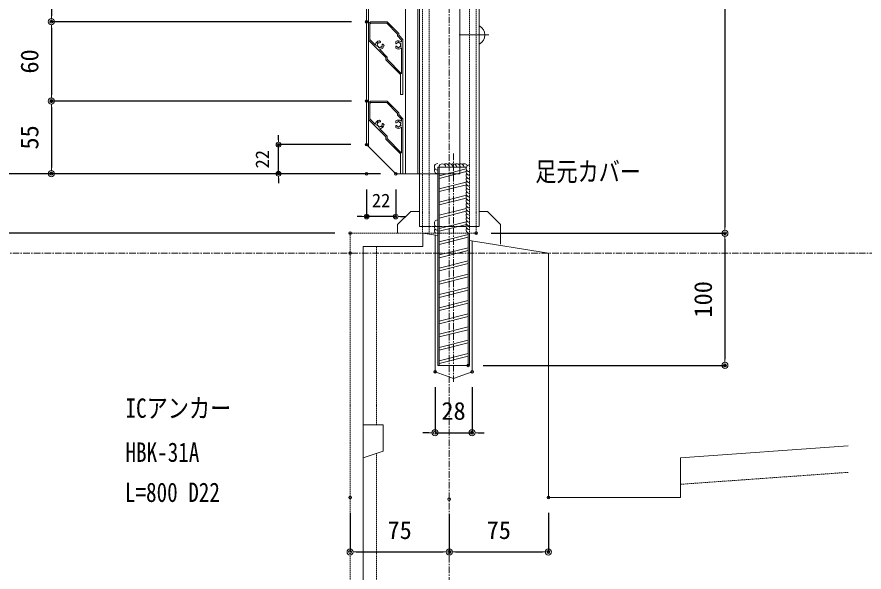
# Model space of a CAD drawing. Units: millimetres, scale not verified. Extents: x -1682 to 1682, y -1188 to 1188.
# Drawn here: x -423 to 217, y -730 to -310 of the extents above; entities that cross this region are included whole.
import ezdxf
from ezdxf.enums import TextEntityAlignment as Align

# ---------------------------------------------------------------- set-up
doc = ezdxf.new("R2010")
doc.units = ezdxf.units.MM
doc.header["$LTSCALE"] = 4
doc.header["$PDMODE"] = 32
doc.header["$PDSIZE"] = 2
for name, pattern in [('USER1', [2, 1.25, -0.25, 0.25, -0.25]), ('USER3', [0.375, 0.25, -0.125]), ('USER4', [2.3, 2, -0.1, 0.1, -0.1])]:
    doc.linetypes.add(name, pattern=pattern)
for name, color, linetype, lineweight in [('0-0_0', 7, 'Continuous', 18), ('0-1_DEFPOINTS', 7, 'Continuous', 18), ('0-4_アンカー', 4, 'Continuous', 18), ('0-7_2躯体線', 4, 'Continuous', 18), ('0-8_3中心線', 2, 'USER1', 18), ('0-9_41ｱﾙﾐ', 6, 'Continuous', 18), ('0-E_KIJUN-A', 2, 'USER1', 18), ('0-F_HACH', 7, 'Continuous', 18), ('1-0_2躯体隠れ', 6, 'USER3', 18)]:
    doc.layers.add(name, color=color, linetype=linetype, lineweight=lineweight)
doc.layers.add('0-A_1手摺寸法', color=7, linetype='Continuous')
doc.styles.add('ＭＳ ゴシック', font='')
doc.styles.get('ＭＳ ゴシック').set_extended_font_data('MS Gothic')

# ---------------------------------------------------------------- blocks, each defined once
blk = doc.blocks.new('D21')
at = {"layer": '0-1_DEFPOINTS'}
blk.add_point((-94.608, 3187.201), dxfattribs=at)
at = {"layer": '0-A_1手摺寸法'}
blk.add_line((-106.108, 3187.201), (-417.959, 3187.201), dxfattribs=at)
blk = doc.blocks.new('D22')
at = {"layer": '0-1_DEFPOINTS'}
blk.add_point((-129.108, 3127.201), dxfattribs=at)
blk = doc.blocks.new('D23')
at = {"layer": '0-1_DEFPOINTS'}
blk.add_point((-129.108, 3142.201), dxfattribs=at)
at = {"layer": '0-A_1手摺寸法'}
blk.add_line((-140.608, 3142.201), (-475.674, 3142.201), dxfattribs=at)
blk = doc.blocks.new('_ORIGIN2')
at = {"layer": '0-0_0'}
blk.add_line((-0.5, 0), (-1, 0), dxfattribs=at)
for radius in [0.5, 0.25]:
    blk.add_circle((0, 0), radius, dxfattribs=at)
blk = doc.blocks.new('D24')
at = {"layer": '0-1_DEFPOINTS'}
for p in [(-129.108, 3142.201), (-475.674, 3127.201), (-129.108, 3127.201)]:
    blk.add_point(p, dxfattribs=at)
at = {"layer": '0-A_1手摺寸法'}
for p, q in [((-475.674, 3146.801), (-475.674, 3151.401)), ((-140.608, 3142.201), (-475.674, 3142.201)), ((-475.674, 3142.201), (-475.674, 3127.201)), ((-475.674, 3122.601), (-475.674, 3118.001))]:
    blk.add_line(p, q, dxfattribs=at)
at = {"layer": '0-A_1手摺寸法', "xscale": 4.6, "yscale": 4.6}
for p, rotation in [((-475.674, 3142.201), 270), ((-475.674, 3127.201), 90)]:
    blk.add_blockref('_ORIGIN2', p, dxfattribs=dict(at, rotation=rotation))
at = {"layer": '0-A_1手摺寸法', "style": 'ＭＳ ゴシック'}
blk.add_text('15', height=13.49, rotation=90, dxfattribs=at).set_placement((-483.292, 3133.698), align=Align.BOTTOM_LEFT)
blk = doc.blocks.new('D25')
at = {"layer": '0-1_DEFPOINTS'}
for p in [(-94.608, 3187.201), (-417.959, 3142.201), (-129.108, 3142.201)]:
    blk.add_point(p, dxfattribs=at)
at = {"layer": '0-A_1手摺寸法'}
for p, q in [((-106.108, 3187.201), (-417.959, 3187.201)), ((-417.959, 3182.601), (-417.959, 3146.801)), ((-140.608, 3142.201), (-417.959, 3142.201))]:
    blk.add_line(p, q, dxfattribs=at)
at = {"layer": '0-A_1手摺寸法', "xscale": 4.6, "yscale": 4.6}
for p, rotation in [((-417.959, 3187.201), 90), ((-417.959, 3142.201), 270)]:
    blk.add_blockref('_ORIGIN2', p, dxfattribs=dict(at, rotation=rotation))
at = {"layer": '0-A_1手摺寸法', "style": 'ＭＳ ゴシック'}
blk.add_text('45', height=13.49, rotation=90, dxfattribs=at).set_placement((-423.709, 3155.501), align=Align.BOTTOM_LEFT)
blk = doc.blocks.new('D37')
at = {"layer": '0-1_DEFPOINTS'}
for p in [(-116.608, 3302.201), (-355.029, 3242.201), (-116.608, 3242.201)]:
    blk.add_point(p, dxfattribs=at)
at = {"layer": '0-A_1手摺寸法'}
for p, q in [((-128.108, 3302.201), (-355.029, 3302.201)), ((-355.029, 3297.601), (-355.029, 3246.801)), ((-128.108, 3242.201), (-355.029, 3242.201))]:
    blk.add_line(p, q, dxfattribs=at)
at = {"layer": '0-A_1手摺寸法', "xscale": 4.6, "yscale": 4.6}
for p, rotation in [((-355.029, 3302.201), 90), ((-355.029, 3242.201), 270)]:
    blk.add_blockref('_ORIGIN2', p, dxfattribs=dict(at, rotation=rotation))
at = {"layer": '0-A_1手摺寸法', "style": 'ＭＳ ゴシック'}
blk.add_text('60', height=13.49, rotation=90, dxfattribs=at).set_placement((-360.779, 3263.001), align=Align.BOTTOM_LEFT)
blk = doc.blocks.new('D38')
at = {"layer": '0-1_DEFPOINTS'}
for p in [(-116.608, 3242.201), (-355.029, 3187.201), (-94.608, 3187.201)]:
    blk.add_point(p, dxfattribs=at)
at = {"layer": '0-A_1手摺寸法'}
for p, q in [((-128.108, 3242.201), (-355.029, 3242.201)), ((-355.029, 3237.601), (-355.029, 3191.801)), ((-106.108, 3187.201), (-355.029, 3187.201))]:
    blk.add_line(p, q, dxfattribs=at)
at = {"layer": '0-A_1手摺寸法', "xscale": 4.6, "yscale": 4.6}
for p, rotation in [((-355.029, 3242.201), 90), ((-355.029, 3187.201), 270)]:
    blk.add_blockref('_ORIGIN2', p, dxfattribs=dict(at, rotation=rotation))
at = {"layer": '0-A_1手摺寸法', "style": 'ＭＳ ゴシック'}
blk.add_text('55', height=13.49, rotation=90, dxfattribs=at).set_placement((-360.779, 3205.501), align=Align.BOTTOM_LEFT)
blk = doc.blocks.new('D5')
at = {"layer": '0-1_DEFPOINTS'}
for p in [(-33.858, 3942.201), (-33.858, 3142.201), (154.356, 3142.201)]:
    blk.add_point(p, dxfattribs=at)
at = {"layer": '0-A_1手摺寸法'}
for p, q in [((-22.358, 3942.201), (154.356, 3942.201)), ((154.356, 3937.601), (154.356, 3146.801)), ((-22.358, 3142.201), (154.356, 3142.201))]:
    blk.add_line(p, q, dxfattribs=at)
at = {"layer": '0-A_1手摺寸法', "xscale": 4.6, "yscale": 4.6}
for p, rotation in [((154.356, 3942.201), 90), ((154.356, 3142.201), 270)]:
    blk.add_blockref('_ORIGIN2', p, dxfattribs=dict(at, rotation=rotation))
at = {"layer": '0-A_1手摺寸法', "style": 'ＭＳ ゴシック'}
blk.add_text('800', height=13.49, rotation=90, dxfattribs=at).set_placement((148.606, 3528.401), align=Align.BOTTOM_LEFT)
blk = doc.blocks.new('D6')
at = {"layer": '0-1_DEFPOINTS'}
for p in [(-129.107, 2942.201), (-54.107, 2941.009), (-54.107, 2900.993)]:
    blk.add_point(p, dxfattribs=at)
at = {"layer": '0-A_1手摺寸法'}
for p, q in [((-129.107, 2930.701), (-129.107, 2900.993)), ((-54.107, 2929.509), (-54.107, 2900.993)), ((-124.507, 2900.993), (-58.707, 2900.993))]:
    blk.add_line(p, q, dxfattribs=at)
at = {"layer": '0-A_1手摺寸法', "xscale": 4.6, "yscale": 4.6, "rotation": 180}
blk.add_blockref('_ORIGIN2', (-129.107, 2900.993), dxfattribs=at)
at = {"layer": '0-A_1手摺寸法', "xscale": 4.6, "yscale": 4.6}
blk.add_blockref('_ORIGIN2', (-54.107, 2900.993), dxfattribs=at)
at = {"layer": '0-A_1手摺寸法', "style": 'ＭＳ ゴシック'}
blk.add_text('75', height=13.49, dxfattribs=at).set_placement((-100.807, 2906.743), align=Align.BOTTOM_LEFT)
blk = doc.blocks.new('D7')
at = {"layer": '0-1_DEFPOINTS'}
for p in [(-54.107, 2941.009), (20.893, 2942.201), (20.893, 2900.993)]:
    blk.add_point(p, dxfattribs=at)
at = {"layer": '0-A_1手摺寸法'}
for p, q in [((-54.107, 2929.509), (-54.107, 2900.993)), ((20.893, 2930.701), (20.893, 2900.993)), ((-49.507, 2900.993), (16.293, 2900.993))]:
    blk.add_line(p, q, dxfattribs=at)
at = {"layer": '0-A_1手摺寸法', "xscale": 4.6, "yscale": 4.6, "rotation": 180}
blk.add_blockref('_ORIGIN2', (-54.107, 2900.993), dxfattribs=at)
at = {"layer": '0-A_1手摺寸法', "xscale": 4.6, "yscale": 4.6}
blk.add_blockref('_ORIGIN2', (20.893, 2900.993), dxfattribs=at)
at = {"layer": '0-A_1手摺寸法', "style": 'ＭＳ ゴシック'}
blk.add_text('75', height=13.49, dxfattribs=at).set_placement((-25.807, 2906.743), align=Align.BOTTOM_LEFT)
blk = doc.blocks.new('D48')
at = {"layer": '0-1_DEFPOINTS'}
for p in [(-116.608, 3187.201), (-94.608, 3187.201), (-116.608, 3154.785)]:
    blk.add_point(p, dxfattribs=at)
at = {"layer": '0-A_1手摺寸法'}
for p, q in [((-116.608, 3175.201), (-116.608, 3154.785)), ((-94.608, 3175.201), (-94.608, 3154.785)), ((-120.208, 3154.785), (-123.808, 3154.785)), ((-94.608, 3154.785), (-116.608, 3154.785)), ((-91.008, 3154.785), (-87.408, 3154.785))]:
    blk.add_line(p, q, dxfattribs=at)
at = {"layer": '0-A_1手摺寸法', "xscale": 3.6, "yscale": 3.6}
blk.add_blockref('_ORIGIN2', (-116.608, 3154.785), dxfattribs=at)
at = {"layer": '0-A_1手摺寸法', "xscale": 3.6, "yscale": 3.6, "rotation": 180}
blk.add_blockref('_ORIGIN2', (-94.608, 3154.785), dxfattribs=at)
at = {"layer": '0-A_1手摺寸法', "style": 'ＭＳ ゴシック'}
blk.add_text('22', height=10.26, dxfattribs=at).set_placement((-112.608, 3158.785), align=Align.BOTTOM_LEFT)
blk = doc.blocks.new('D49')
at = {"layer": '0-1_DEFPOINTS'}
for p in [(-183.262, 3209.201), (-116.608, 3209.201), (-116.608, 3187.201)]:
    blk.add_point(p, dxfattribs=at)
at = {"layer": '0-A_1手摺寸法'}
for p, q in [((-183.262, 3212.801), (-183.262, 3216.401)), ((-128.608, 3209.201), (-183.262, 3209.201)), ((-183.262, 3187.201), (-183.262, 3209.201)), ((-128.608, 3187.201), (-183.262, 3187.201)), ((-183.262, 3183.601), (-183.262, 3180.001))]:
    blk.add_line(p, q, dxfattribs=at)
at = {"layer": '0-A_1手摺寸法', "xscale": 3.6, "yscale": 3.6}
for p, rotation in [((-183.262, 3209.201), 270), ((-183.262, 3187.201), 90)]:
    blk.add_blockref('_ORIGIN2', p, dxfattribs=dict(at, rotation=rotation))
at = {"layer": '0-A_1手摺寸法', "style": 'ＭＳ ゴシック'}
blk.add_text('22', height=10.26, rotation=90, dxfattribs=at).set_placement((-187.262, 3191.201), align=Align.BOTTOM_LEFT)
blk = doc.blocks.new('HK-100')
at = {"layer": '0-0_0'}
for p, q in [((-26, 53.6), (-24.6, 55)), ((-26, 53.6), (-26, 41)), ((-25, 52.979), (-25, 41.621)), ((-24.854, 53.332), (-24.332, 53.854)), ((-24.6, 55), (-12, 55)), ((-23.979, 54), (-12.621, 54)), ((-12.268, 53.854), (-4.346, 45.932)), ((-12, 55), (-3.2, 46.2)), ((-4.2, 45.579), (-4.2, 44.579)), ((-3.2, 46.2), (-3.2, 44.786)), ((-13, 28), (-26, 41)), ((-21.038, 37.453), (-24.854, 41.268)), ((-17.852, 40.631), (-16.984, 39.762)), ((-16.998, 39.324), (-16.932, 39.569)), ((-5.5, 39.948), (-5.5, 38.72)), ((-5.18, 38.42), (-5.4, 38.547)), ((-4.054, 44.225), (-1, 41.172)), ((-3.2, 44.786), (0, 41.586)), ((-1, 41.172), (-1, 40.593)), ((0, 41.586), (0, 0)), ((-15.626, 37.952), (-15.381, 38.018)), ((-14.319, 37.098), (-15.188, 37.966)), ((-5.5, 34.952), (-5.5, 36.18)), ((-5.18, 36.48), (-5.4, 36.353)), ((-1, 34.946), (-1, 15.995)), ((-12, 28.207), (-12, 26.885)), ((-2, 0), (0, 0))]:
    blk.add_line(p, q, dxfattribs=at)
blk.add_lwpolyline([(-13, 28), (-13, 26.28), (-2, 15.101), (-2, 0)], dxfattribs=at)
for centre, radius, start, end in [((-24.5, 52.979), 0.5, 135, 180), ((-23.979, 53.5), 0.5, 90, 135), ((-12.621, 53.5), 0.5, 45, 90), ((-4.7, 45.579), 0.5, 0, 45), ((-24.5, 41.621), 0.5, 180, 225), ((-17.5, 37.45), 3.2, 96.31781, 177.56845), ((-18.737, 38.687), 0.5, 36.78679, 233.21321), ((-17.5, 37.45), 1.75, 80.88684, 118.57358), ((-17.191, 39.375), 0.2, 260.88684, 345), ((-17.125, 39.621), 0.2, 345, 45), ((-3.5, 37.45), 3.2, 47.43155, 128.68219), ((-5.3, 38.72), 0.2, 180, 240), ((-5.08, 38.593), 0.2, 240, 324.11316), ((-3.5, 37.45), 1.75, 106.42642, 144.11316), ((-3.7, 44.579), 0.5, 180, 225), ((-3.5, 39.2), 0.5, 351.78679, 188.21321), ((-3.5, 37.45), 1.75, 46.42642, 73.57358), ((-1.984, 38.325), 0.5, 291.78679, 128.21321), ((-1.2, 39.954), 0.2, 227.43155, 0), ((-19.19, 36.997), 0.5, 96.78679, 293.21321), ((-17.5, 37.45), 1.75, 151.42642, 178.57358), ((-17.5, 37.45), 1.75, 211.42642, 238.57358), ((-17.953, 35.76), 0.5, 156.78679, 353.21321), ((-17.356, 34.053), 0.2, 92.43155, 225), ((-17.5, 37.45), 1.75, 271.42642, 298.57358), ((-17.5, 37.45), 3.2, 272.43155, 353.68219), ((-16.263, 36.213), 0.5, 216.78679, 53.21321), ((-17.5, 37.45), 1.75, 331.42642, 9.11316), ((-15.575, 37.759), 0.2, 105, 189.11316), ((-15.329, 37.825), 0.2, 45, 105), ((-5.3, 36.18), 0.2, 120, 180), ((-3.5, 37.45), 3.2, 231.31781, 312.56845), ((-5.08, 36.307), 0.2, 35.88684, 120), ((-3.5, 37.45), 1.75, 215.88684, 253.57358), ((-3.5, 35.7), 0.5, 171.78679, 8.21321), ((-3.5, 37.45), 1.75, 286.42642, 313.57358), ((-1.984, 36.575), 0.5, 231.78679, 68.21321), ((-3.5, 37.45), 1.75, 346.42642, 13.57358), ((-1.2, 34.946), 0.2, 0, 132.56845), ((-12.5, 28.207), 0.5, 0, 45), ((-11.5, 26.885), 0.5, 180, 215.53768)]:
    blk.add_arc(centre, radius, start, end, dxfattribs=at)
at = {"layer": '0-0_0', "color": 4}
for centre, start, end in [((-20.897, 37.594), 225, 357.57254), ((-17.356, 34.053), 92.42746, 225)]:
    blk.add_arc(centre, 0.2, start, end, dxfattribs=at)
at = {"layer": '0-F_HACH'}
for p, q in [((-25, 52.979), (-25, 41.621)), ((-24.332, 53.854), (-24.854, 53.332)), ((-12.621, 54), (-23.979, 54)), ((-4.346, 45.932), (-12.268, 53.854)), ((-4.2, 44.579), (-4.2, 45.579)), ((-24.854, 41.268), (-21.038, 37.453)), ((-1, 41.172), (-4.054, 44.225)), ((-1, 39.954), (-1, 41.172)), ((-17.497, 33.912), (-12.146, 28.561)), ((-12, 28.207), (-12, 26.885)), ((-11.907, 26.594), (-1.319, 15.834))]:
    blk.add_line(p, q, dxfattribs=at)
at = {"layer": '0-F_HACH', "color": 5}
blk.add_line((-15.105, 37.874), (-15.101, 37.879), dxfattribs=at)
at = {"layer": '0-F_HACH'}
for centre, radius, start, end in [((-24.5, 52.979), 0.5, 135, 180), ((-23.979, 53.5), 0.5, 90, 135), ((-12.621, 53.5), 0.5, 45, 90), ((-4.7, 45.579), 0.5, 0, 45), ((-24.5, 41.621), 0.5, 180, 225), ((-3.7, 44.579), 0.5, 180, 225), ((-12.5, 28.207), 0.5, 0, 45), ((-1.2, 15.995), 0.2, 215.53768, 0)]:
    blk.add_arc(centre, radius, start, end, dxfattribs=at)
blk = doc.blocks.new('D50')
at = {"layer": '0-1_DEFPOINTS'}
for p in [(-116.608, 3362.201), (-355.029, 3302.201), (-116.608, 3302.201)]:
    blk.add_point(p, dxfattribs=at)
at = {"layer": '0-A_1手摺寸法'}
for p, q in [((-128.108, 3362.201), (-355.029, 3362.201)), ((-355.029, 3357.601), (-355.029, 3306.801)), ((-128.108, 3302.201), (-355.029, 3302.201))]:
    blk.add_line(p, q, dxfattribs=at)
at = {"layer": '0-A_1手摺寸法', "xscale": 4.6, "yscale": 4.6}
for p, rotation in [((-355.029, 3362.201), 90), ((-355.029, 3302.201), 270)]:
    blk.add_blockref('_ORIGIN2', p, dxfattribs=dict(at, rotation=rotation))
at = {"layer": '0-A_1手摺寸法', "style": 'ＭＳ ゴシック'}
blk.add_text('60', height=13.49, rotation=90, dxfattribs=at).set_placement((-360.779, 3323.001), align=Align.BOTTOM_LEFT)
blk = doc.blocks.new('D75')
at = {"layer": '0-1_DEFPOINTS'}
for p in [(-64.858, 3037.297), (-36.858, 3037.297), (-36.858, 2991.221)]:
    blk.add_point(p, dxfattribs=at)
at = {"layer": '0-A_1手摺寸法'}
for p, q in [((-64.858, 3025.797), (-64.858, 2991.221)), ((-36.858, 3025.797), (-36.858, 2991.221)), ((-69.458, 2991.221), (-74.058, 2991.221)), ((-64.858, 2991.221), (-36.858, 2991.221)), ((-32.258, 2991.221), (-27.658, 2991.221))]:
    blk.add_line(p, q, dxfattribs=at)
at = {"layer": '0-A_1手摺寸法', "xscale": 4.6, "yscale": 4.6}
blk.add_blockref('_ORIGIN2', (-64.858, 2991.221), dxfattribs=at)
at = {"layer": '0-A_1手摺寸法', "xscale": 4.6, "yscale": 4.6, "rotation": 180}
blk.add_blockref('_ORIGIN2', (-36.858, 2991.221), dxfattribs=at)
at = {"layer": '0-A_1手摺寸法', "style": 'ＭＳ ゴシック'}
blk.add_text('28', height=13.49, dxfattribs=at).set_placement((-60.058, 2996.971), align=Align.BOTTOM_LEFT)
blk = doc.blocks.new('D76')
at = {"layer": '0-1_DEFPOINTS'}
for p in [(-33.858, 3142.201), (-39.858, 3042.201), (154.356, 3042.201)]:
    blk.add_point(p, dxfattribs=at)
at = {"layer": '0-A_1手摺寸法'}
for p, q in [((-22.358, 3142.201), (154.356, 3142.201)), ((154.356, 3137.601), (154.356, 3046.801)), ((-28.358, 3042.201), (154.356, 3042.201))]:
    blk.add_line(p, q, dxfattribs=at)
at = {"layer": '0-A_1手摺寸法', "xscale": 4.6, "yscale": 4.6}
for p, rotation in [((154.356, 3142.201), 90), ((154.356, 3042.201), 270)]:
    blk.add_blockref('_ORIGIN2', p, dxfattribs=dict(at, rotation=rotation))
at = {"layer": '0-A_1手摺寸法', "style": 'ＭＳ ゴシック'}
blk.add_text('100', height=13.49, rotation=90, dxfattribs=at).set_placement((148.606, 3078.401), align=Align.BOTTOM_LEFT)

msp = doc.modelspace()

# ---------------------------------------------------------------- linework, layer by layer
at = {"layer": '0-0_0'}
for p, q in [((-119.024, 39.397), (-119.024, -468.847)), ((-74.024, 39.397), (-74.024, -468.847)), ((-135.651, -467.358), (-125.651, -457.358)), ((-119.024, -457.358), (-125.651, -457.358)), ((-74.024, -457.358), (-67.651, -457.358)), ((-57.651, -467.358), (-67.651, -457.358)), ((-135.651, -467.358), (-135.651, -473.894)), ((-57.651, -467.358), (-57.651, -482.164))]:
    msp.add_line(p, q, dxfattribs=at)
at = {"layer": '0-0_0', "linetype": 'USER4'}
msp.add_line((-119.024, -468.847), (-74.024, -468.847), dxfattribs=at)
at = {"layer": '0-4_アンカー', "linetype": 'USER3'}
for p, q in [((-116.774, 39.397), (-116.774, -473.894)), ((-111.774, 39.397), (-111.774, -473.894)), ((-81.274, 39.397), (-81.274, -473.894)), ((-76.274, 39.397), (-76.274, -473.894)), ((-76.274, -473.894), (-116.774, -473.894))]:
    msp.add_line(p, q, dxfattribs=at)
at = {"layer": '0-4_アンカー'}
for p, q in [((-105.274, -423.894), (-83.64, -423.894)), ((-105.274, -423.894), (-105.274, -573.894)), ((-104.274, -423.894), (-104.274, -573.894)), ((-83.764, -425.24), (-104.274, -430.368)), ((-83.795, -427.309), (-104.274, -432.429)), ((-83.752, -435.237), (-104.274, -440.368)), ((-83.468, -437.228), (-104.274, -442.429)), ((-83.499, -445.174), (-104.274, -450.368)), ((-83.735, -447.295), (-104.274, -452.429)), ((-83.784, -455.245), (-104.274, -460.368)), ((-83.779, -457.305), (-104.274, -462.429)), ((-83.718, -465.229), (-104.274, -470.368)), ((-83.425, -467.217), (-104.274, -472.429)), ((-82.274, -473.894), (-82.274, -573.894)), ((-81.274, -473.894), (-81.274, -573.894)), ((-82.274, -474.868), (-104.274, -480.368)), ((-82.274, -476.929), (-104.274, -482.429)), ((-82.274, -484.868), (-104.274, -490.368)), ((-82.274, -486.929), (-104.274, -492.429)), ((-82.274, -494.868), (-104.274, -500.368)), ((-82.274, -496.929), (-104.274, -502.429)), ((-82.274, -504.868), (-104.274, -510.368)), ((-82.274, -506.929), (-104.274, -512.429)), ((-82.274, -514.868), (-104.274, -520.368)), ((-82.274, -516.929), (-104.274, -522.429)), ((-82.274, -524.868), (-104.274, -530.368)), ((-82.274, -526.929), (-104.274, -532.429)), ((-82.274, -534.868), (-104.274, -540.368)), ((-82.274, -536.929), (-104.274, -542.429)), ((-82.274, -544.868), (-104.274, -550.368)), ((-82.274, -546.929), (-104.274, -552.429)), ((-82.274, -554.868), (-104.274, -560.368)), ((-82.274, -556.929), (-104.274, -562.429)), ((-82.274, -564.868), (-104.274, -570.368)), ((-82.274, -566.929), (-104.274, -572.429)), ((-105.274, -573.894), (-81.274, -573.894))]:
    msp.add_line(p, q, dxfattribs=at)
for centre, start, end in [((-105.274, -423.623), 90, 270), ((-101.743, -423.894), 0, 180), ((-99.004, -423.894), 0, 122.76881), ((-96.264, -423.894), 0, 122.76881), ((-93.525, -423.894), 0, 122.76881), ((-90.785, -423.894), 0, 122.76881), ((-88.046, -423.894), 0, 122.76881), ((-85.306, -423.894), 22.73398, 122.76881), ((-81.274, -424.792), 90, 270), ((-105.274, -426.363), 147.23119, 270), ((-81.274, -427.531), 147.23119, 270), ((-81.274, -430.271), 147.23119, 270), ((-81.274, -433.01), 147.23119, 270), ((-81.274, -435.75), 147.23119, 270), ((-81.274, -438.489), 147.23119, 270), ((-81.274, -441.229), 147.23119, 270), ((-81.274, -443.968), 147.23119, 270), ((-81.274, -446.708), 147.23119, 270), ((-81.274, -449.447), 147.23119, 270), ((-81.274, -452.187), 147.23119, 270), ((-81.274, -454.926), 147.23119, 270), ((-81.274, -457.666), 147.23119, 270), ((-81.274, -460.405), 147.23119, 270), ((-105.274, -466.424), 90, 270), ((-81.274, -463.144), 147.23119, 270), ((-81.274, -465.884), 147.23119, 270), ((-81.274, -468.623), 147.23119, 270), ((-105.274, -469.164), 147.23119, 270), ((-105.274, -471.903), 147.23119, 231.85813), ((-81.274, -471.363), 147.23119, 270)]:
    msp.add_arc(centre, 2.531, start, end, dxfattribs=at)
at = {"layer": '0-7_2躯体線'}
for p, q in [((-74.024, -330.644), (-74.024, -317.144)), ((-73.524, -317.144), (-74.024, -317.144)), ((-88.964, -323.894), (-66.708, -323.894)), ((-73.524, -330.644), (-74.024, -330.644)), ((-116.524, -473.894), (-105.274, -475.67)), ((-116.524, -473.894), (-116.524, -483.894)), ((-107.274, -475.354), (-107.274, -578.798)), ((-81.274, -479.459), (-21.524, -488.894)), ((-79.274, -479.775), (-79.274, -578.798)), ((-161.524, -813.894), (-161.524, -483.894)), ((-161.524, -483.894), (-116.524, -483.894)), ((-21.524, -673.894), (-21.524, -488.894)), ((-93.274, -583.894), (-107.274, -578.798)), ((-93.274, -583.894), (-79.274, -578.798)), ((-161.524, -618.894), (-146.524, -618.894)), ((-146.524, -638.894), (-146.524, -618.894)), ((-161.524, -643.894), (-146.524, -638.894)), ((78.476, -643.894), (205.211, -634.841))]:
    msp.add_line(p, q, dxfattribs=at)
msp.add_lwpolyline([(-21.524, -673.894), (78.476, -673.894), (78.476, -643.894)], dxfattribs=at)
msp.add_arc((-77.219, -323.894), 7.695, 298.69866, 61.30134, dxfattribs=at)
at = {"layer": '0-8_3中心線'}
for p, q in [((-96.524, 657.955), (-96.524, -887.018)), ((-93.274, -413.654), (-93.274, -586.293))]:
    msp.add_line(p, q, dxfattribs=at)
at = {"layer": '0-9_41ｱﾙﾐ'}
for p, q in [((-159.024, 586.106), (-159.024, -406.894)), ((-157.524, -408.394), (-157.524, 586.106)), ((-129.524, -428.894), (-129.524, 586.106)), ((-120.274, -428.894), (-120.274, 586.106)), ((-88.524, -428.894), (-88.524, 39.397)), ((-159.024, -406.894), (-137.024, -428.894)), ((-137.024, -428.894), (-88.524, -428.894))]:
    msp.add_line(p, q, dxfattribs=at)
at = {"layer": '0-E_KIJUN-A'}
msp.add_line((-1362.66, -488.894), (264.192, -488.894), dxfattribs=at)
at = {"layer": '1-0_2躯体隠れ'}
for p, q in [((-171.524, -828.894), (-171.524, -473.894)), ((-171.524, -473.894), (-116.524, -473.894)), ((-151.524, -618.894), (-151.524, -483.894)), ((-151.524, -813.894), (-151.524, -640.56)), ((78.476, -663.894), (205.211, -654.841))]:
    msp.add_line(p, q, dxfattribs=at)

# ---------------------------------------------------------------- block references
at = {"layer": '0-0_0'}
for p in [(-131.524, -368.894), (-131.524, -428.894)]:
    msp.add_blockref('HK-100', p, dxfattribs=at)
at = {"layer": '0-A_1手摺寸法'}
for name in ['D22', 'D23', 'D21', 'D5', 'D50', 'D37', 'D38', 'D49', 'D25', 'D48', 'D24', 'D76', 'D75', 'D6', 'D7']:
    msp.add_blockref(name, (-42.416, -3616.095), dxfattribs=at)

# ---------------------------------------------------------------- texts
at = {"layer": '0-0_0', "style": 'ＭＳ ゴシック', "width": 0.8}
for s, p in [('足元カバー', (-31.506, -439.015)), ('ICアンカー ', (-341.354, -617.99)), ('HBK-31A', (-341.354, -651.323)), ('L=800 D22', (-341.781, -681.658))]:
    msp.add_text(s, height=14.66, dxfattribs=at).set_placement(p, align=Align.BOTTOM_LEFT)

doc.saveas('drawing.dxf')
